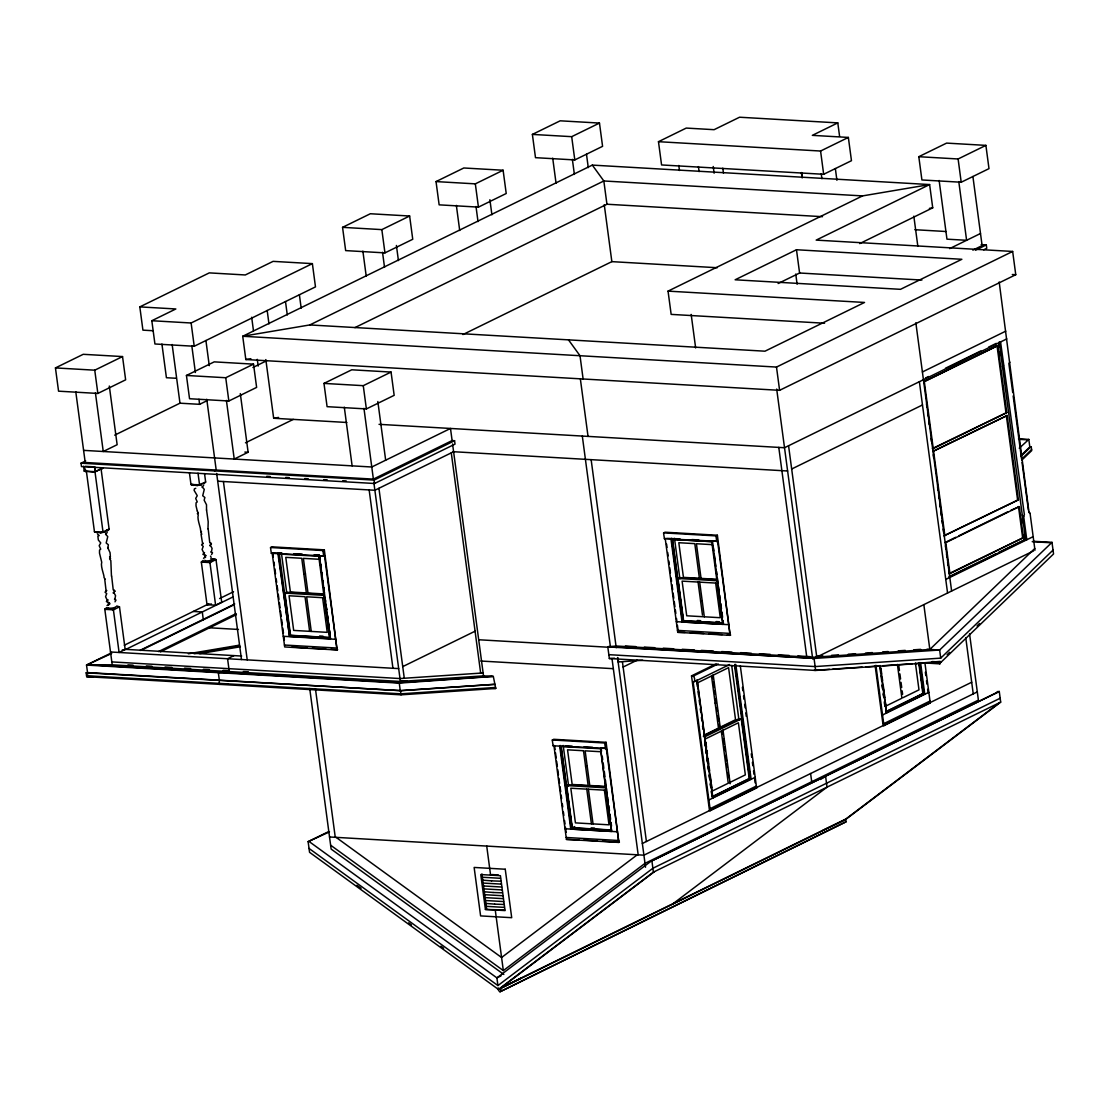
<?xml version="1.0" encoding="UTF-8"?>
<svg xmlns="http://www.w3.org/2000/svg" width="1109" height="1109" viewBox="0 0 1109 1109"><rect width="100%" height="100%" fill="white"/><g stroke="black" fill="none" stroke-linecap="round" stroke-linejoin="round"><path stroke-width="1.5" d="M111.649 576.056L113.215 589.863L114.879 591.18L113.16 592.968L113.825 592.414L115.558 595.699L114.795 599.609M208.173 528.799L209.753 542.606L211.403 543.923L209.684 545.711L210.35 545.157L212.082 548.442L211.32 552.351M86.447 471.699L83.577 466.237L84.215 471.075L95.097 472.268L94.625 466.875L85.157 466.321M337.081 649.985L324.341 549.856L271.941 546.834L270.513 547.666L271.345 553.322L324.535 555.956L337.081 649.985L284.694 646.949L272.149 552.934L281.866 553.183M324.341 549.856L322.913 550.688L323.745 556.344M618.85 842.438L606.11 742.323L553.71 739.301L552.282 740.133L553.114 745.789L606.304 748.423L618.85 842.438L566.449 839.416L553.904 745.4L553.114 745.789M730.138 635.346L717.384 535.231L664.998 532.209L663.57 533.041L664.402 538.697L717.592 541.331L730.138 635.346L677.738 632.324L665.192 538.309L664.402 538.697M606.11 742.323L604.682 743.155L605.514 748.811M717.384 535.231L715.957 536.063L716.788 541.719M999.181 281.977L1029 512.358L1030.067 513.384L1034.974 550.216M1023.801 539.584L1026.795 539.764L1023.69 516.503L1024.369 514.618L1000.54 341.794M107.961 547.915L108.349 544.769L106.187 542.994L107.767 536.617L105.507 534.053M95.277 471.713L103.082 467.887L95.277 471.713L84.215 471.075L86.114 471.755M206.524 510.126L206.51 504.761L204.153 500.201L204.874 497.511L202.711 495.737L204.292 489.36L202.046 486.796M105.812 534.469L107.199 532.362M202.337 487.211L203.723 485.104M197.402 511.041L198.345 513.467M919.278 662.655L939.864 663.847L940.377 663.085L940.155 661.38L915.521 663.529M111.455 576.167L110.831 560.613L109.583 558.825L110.553 558.534L109.597 556.829L110.387 556.76L110.054 552.642L107.628 547.458M207.979 528.91L208.201 521.812L206.537 509.946M710.314 810.665L693.111 681.744C695.967 682.714 694.705 674.217 691.517 675.88L709.497 810.61L710.314 810.665L756.615 787.986L740.327 665.927M1002.481 366.677L1003.52 365.291M1009.883 362.172L1008.857 363.558L1012.725 392.544M104.676 578.732L106.104 591.055M197.97 512.954L197.36 513.633L198.248 514.978C196.806 519.095 201.159 528.799 200.507 530.102L201.505 531.89L200.701 532.098L201.81 534.233L201.076 534.386L202.628 543.798L203.294 543.244L201.561 544.907L203.238 546.363L202.088 549.454L203.862 553.1L204.541 552.545L202.878 554.32L206.066 555.706L204.749 555.138L205.082 557.591L205.636 557.134M498.191 987.856L498.551 990.503L499.993 991.779L846.098 821.755L845.737 819.107L500.769 987.994L501.116 990.656M846.098 821.755L499.993 991.779M107.005 605.583L109.999 603.809M203.529 558.326L204.929 557.092M1019.254 448.216L1028.819 439.414L1029.831 446.996M1021.167 455.258L1029.831 446.927L1031.204 446.705L1031.73 450.573L1021.763 460.166M1020.751 456.492L1030.649 446.969M1021.625 459.168L1031.592 449.575M1033.089 541.261L1051.997 542.356L1053.55 553.973L941.25 662.004L815.656 670.446L609.354 658.538L607.801 646.921L615.994 645.992L812.481 657.332L929.827 649.444L1034.752 548.511M1051.997 542.356L939.642 650.013L814.976 658.399L608.661 646.492M608.827 654.67L815.143 666.564L940.723 658.136L1053.037 550.106M947.1 654.712L949.595 652.314M977.043 625.906L979.538 623.508M107.351 530.961L109.139 529.312L101.016 468.469M203.876 483.704L205.664 482.055L204.541 473.598M112.161 664.388L104.814 609.326L106.589 607.677M107.85 607.843L104.814 609.326L113.409 609.825L115.197 608.176M203.127 560.419L201.339 562.069L207.023 604.724L215.617 605.209L221.703 602.242L216.005 559.588L213.247 558.714M203.904 561.501L201.339 562.069L209.934 562.568L211.722 560.918M109.112 604.391L108.557 604.849L108.225 602.395M115.003 601.827L116.001 600.066L114.463 599.151M211.528 554.569L212.526 552.809L210.987 551.894M637.356 854.734L501.587 957.511L336.082 837.35M330.634 845.21L503.334 970.597L644.994 863.356L978.401 700.126L969.557 633.835M845.737 819.412L1000.692 702.122L999.264 691.462L650.747 861.416L496.901 977.875L497.927 985.568L652.882 868.264L1000.166 698.24M1000.692 702.122L653.395 872.145L498.454 989.436L309.55 852.308L308.136 841.648L328.292 831.778M999.528 702.69L844.587 819.981L499.604 988.881L654.56 871.577M820.327 779.475L825.623 776.466L827.037 787.14L673.246 903.558M995.286 693.472L998.031 691.392M499.604 988.881L521.188 978.096M139.817 306.888L209.282 272.883L245.297 274.963L273.091 261.364L312.378 263.623L315.483 286.884L194.227 346.258L154.927 343.984L151.822 320.723L175.846 308.967L139.817 306.888L142.922 330.149L153.222 330.745M55.45 367.911L83.23 354.312L122.531 356.571L125.636 379.832L97.855 393.445L58.555 391.172L55.45 367.911L94.75 370.184L122.531 356.571M342.556 227.345L370.337 213.746L409.637 216.019L412.742 239.281L384.948 252.88L345.661 250.606L342.556 227.345L381.843 229.618L409.637 216.019M436.031 181.585L463.812 167.986L503.112 170.245L506.217 193.507L478.436 207.12L439.136 204.846L436.031 181.585L475.331 183.858L503.112 170.245M532.389 134.411L560.184 120.812L599.47 123.071L602.575 146.333L574.795 159.932L535.495 157.672L532.389 134.411L571.689 136.67L599.47 123.071M151.822 320.723L191.122 322.996L312.378 263.623M1012.656 251.452L776.494 367.065L242.719 336.263L309.799 324.937L603.837 180.975L862.539 195.905L929.619 184.565L592.317 165.102L242.719 336.263L245.824 359.524L779.599 390.326L1015.761 274.713L1012.656 251.452L816.169 240.112L929.619 184.565L932.724 207.827L859.683 243.592M837.794 122.891L812.329 135.353L848.357 137.433L851.462 160.694L823.668 174.293L661.574 164.95L658.469 141.689L686.249 128.076L714.085 129.684L739.564 117.221L837.794 122.891L839.568 136.185M186.437 375.466L214.217 361.867L253.517 364.14L256.623 387.401L228.842 401.001L189.542 398.727L186.437 375.466L225.737 377.739L253.517 364.14M114.671 435.158L179.908 403.219M252.907 367.481L266.881 360.633M354.908 327.626L606.942 204.236L822.518 216.685M172.145 344.511L179.977 403.191L199.62 404.328L207.341 400.543M75.772 391.685L85.213 462.481L373.386 479.116L452.112 440.578L454.565 440.717L455.023 444.113L374.565 483.496L81.484 466.584L81.026 463.202L85.684 460.914M323.98 383.409L351.761 369.796L391.061 372.069L394.166 395.331L366.372 408.93L327.086 406.67L323.98 383.409L363.267 385.669L391.061 372.069M658.469 141.689L820.577 151.032L848.357 137.433M462.938 334.544L611.849 261.641L717.246 267.726M245.463 442.81L293.303 419.396M240.306 393.584L248.125 452.264L234.235 459.057L226.402 400.391M214.467 470.895L216.2 470.05L206.759 399.254M100.503 532.861L109.139 529.312L106.575 529.88M197.028 485.603L205.664 482.055M918.806 156.702L946.601 143.103L985.887 145.376L988.992 168.637L961.212 182.236L921.912 179.963L918.806 156.702L958.107 158.975L985.887 145.376M824.555 323.232L671.153 314.388L668.048 291.126L862.539 195.905M796.484 249.747L735.128 279.787L900.508 289.324L961.863 259.284L796.484 249.747L799.589 273.008L778.116 283.516M81.026 463.202L374.107 480.1L454.565 440.717M113.409 609.825L119.481 606.845L125.178 649.5L119.093 652.466L113.409 609.825L110.65 608.938M207.175 561.681L209.934 562.568L216.005 559.588L212.568 559.393M453.595 451.723L374.884 490.261L217.697 481.195M271.345 553.322L272.149 552.934M124.291 645.216L208.755 603.864M219.61 598.555L233.542 591.735M111.371 652.91L86.53 665.067L87.736 674.175M111.704 653.423L86.53 665.067L399.268 683.116L493.325 676.435L495.751 688.467L401.042 694.83L86.696 676.684L86.169 672.816L87.528 672.581L401.084 690.671L495.196 684.35M122.24 649.999L125.871 649.375L233.25 596.808M281.797 553.211L278.387 553.017L289.504 636.372L330.51 638.701L319.392 555.346L319.836 558.742M949.637 248.61L980.508 233.5M140.025 650.359L234.72 603.989M140.649 650.512L233.791 604.904M972.856 250.149L982.117 245.616L972.898 176.497M975.476 250.204L986.317 244.909L986.76 248.291L983.669 249.816M158.504 651.579L236.134 613.582M160.292 651.912L236.369 614.663M329.179 632.49L329.844 637.55L290.558 635.277L284.93 593.121L286.663 592.261L324.258 594.438M233.944 655.613L227.567 658.732L229.438 672.692M289.574 636.344L277.874 553.266M219.332 680.191L219.291 684.336L227.9 683.768M922.397 371.972L1005.752 331.161M925.474 378.03L928.552 376.519M945.492 368.23L980.897 350.901M988.59 347.131L996.284 343.36M1006.778 338.91L784.52 447.731L379.028 424.331M997.837 345.703L924.324 381.69L933.251 448.591L932.433 448.535L1006.764 412.603L997.837 345.703L997.019 345.661L925.045 380.9L997.019 345.675L1005.946 412.548M791.674 469.01L922.48 404.965M402.733 666.62L475.082 631.201M666.62 538.392L680.025 538.849M672.373 539.404L711.742 541.636L722.541 623.092L683.241 620.818L672.373 539.404L711.742 541.636M86.169 672.816L401.084 690.671M670.917 538.641L682.049 621.997L722.985 624.353L712.435 540.721M933.251 448.591L1006.764 412.603M1007.152 415.501L932.821 451.446L1007.152 415.501L1018.395 499.826L944.078 535.772L1018.395 499.826M683.601 620.652L677.973 578.482L679.72 577.637L717.301 579.799M677.738 632.324L685.071 632.435M623.119 667.036L637.065 660.202M308.136 841.648L329.512 831.847M944.979 542.564L955.695 537.311M958.758 535.813L1007.762 511.817M1010.826 510.32L1019.31 506.619L1023.441 537.629L949.928 573.616L949.11 573.575L948.68 570.303M1019.31 506.619L945.797 542.606L949.928 573.616M691.517 675.88L716.206 663.792M693.458 675.991L718.161 663.903M561.099 746.496L600.468 748.727L611.253 830.184L571.953 827.924L561.099 746.496L572.036 827.882L574.725 826.565M694.234 681.813L729.57 664.541M697.048 683.075L728.585 667.632L735.544 719.727L719.63 727.518L719.186 724.191M949.11 573.575L1023.441 537.629M949.304 576.583L995.494 553.959M998.571 552.462L1024.758 539.639M948.583 577.387L1025.575 539.695L999.181 341.96M945.769 579.439L1033.158 536.645M715.139 703.12L716.289 702.552L715.846 699.169M814.061 658.372L1033.63 550.882M607.801 646.921L814.976 658.399M611.613 830.003L572.313 827.744L566.699 785.574L568.432 784.728L606.013 786.905M703.993 735.17L718.466 728.086L711.521 675.991M703.3 736.182L738.802 718.798L741.256 718.951L749.213 778.56L712.158 796.692M704.215 737.083L741.256 718.951M705.393 738.927L738.386 722.777L745.345 774.872L729.417 782.663M606.304 748.423L600.579 748.09L611.697 831.445L570.761 829.088L559.643 745.733M724.648 756.088L725.799 755.52L726.478 760.608M566.449 839.416L578.856 839.818M712.352 791.022L728.266 783.231L721.307 731.136M903.073 697.644L918.987 689.853L915.396 662.974M885.814 711.673L922.854 693.541L918.765 662.891M734.546 665.691L749.712 778.587L712.671 796.719M919.25 662.78L923.367 693.569L886.313 711.701L880.061 665.525M712.117 797.967L750.433 779.267L735.101 664.443M485.423 909.449L505.08 910.586L500.422 875.694L480.765 874.557L485.423 909.449L504.595 909.921M708.887 799.991L755.187 777.326M882.528 714.986L928.843 692.307M710.051 808.724L756.352 786.045M883.693 723.706L930.007 701.04M642.347 843.478L971.692 682.243M875.167 665.913L883.138 725.605L883.956 725.646L930.257 702.981L924.948 663.182M977.306 691.891L643.913 855.178L329.525 836.976M650.747 861.416L999.264 691.462M501.074 975.837L496.901 977.875L309.356 841.717M822.85 830.405L844.587 819.981M106.117 590.82L106.769 590.501L105.036 592.164L106.714 593.62L105.563 596.711L107.337 600.357L108.017 599.803L106.353 601.577L109.541 602.963L108.654 602.894M618.129 661.976L642.679 660.257M104.814 609.326L107.379 608.758M929.37 208.395L932.724 207.827M245.824 359.524L250.856 358.678M265.827 359.579L273.66 418.259L278.595 417.428M207.023 604.724L211.431 603.975M188.391 653.783L239.267 645.188M194.089 653.714L239.877 645.979M199.717 653.645L240.417 646.769M192.966 484.342L190.984 484.536L189.417 472.697M193.742 485.409L190.984 484.536L201.561 484.827M86.35 470.951L94.459 531.793L105.036 532.084M214.037 559.782L216.005 559.588M117.512 607.039L119.481 606.845L116.722 605.971M229.286 671.569L218.334 672.678L219.346 680.261M609.354 658.538L614.511 658.192M483.122 672.955L400.002 678.542L111.829 661.907M400.127 682.687L88.623 664.721L112.217 664.818L400.391 681.453L483.51 675.866L493.325 676.435M398.907 682.617L492.105 676.351M816.072 656.376L822.795 655.932M831.584 655.336L838.446 654.878M848.26 654.213L855.566 653.728M865.491 653.062L872.395 652.591M882.736 651.898L888.115 651.538M898.235 650.858L905.249 650.387M913.747 649.819L920.664 649.347M494.378 684.308L400.266 690.63L399.268 683.116M495.612 687.469L400.903 693.832L86.557 675.728M814.02 670.349L829.504 669.309M832.942 669.074L862.192 667.119M865.63 666.883L879.395 665.954M882.833 665.733L912.083 663.764M86.696 676.684L93.613 676.726M500.45 878.3L482.526 877.261M491.509 880.865L500.838 881.211M501.226 884.109L483.302 883.083M501.615 887.02L483.69 885.994M502.003 889.931L484.078 888.891M493.061 892.495L502.391 892.842M502.779 895.739L484.855 894.713M503.167 898.65L485.243 897.625M503.555 901.562L485.631 900.522M494.614 904.126L503.943 904.473M504.332 907.384L486.407 906.344M914.87 229.715L945.949 231.504M981.16 244.604L986.317 244.909M1012.309 274.519L1015.761 274.713M799.589 273.008L921.898 280.064M668.048 291.126L864.535 302.452L764.974 351.193L309.799 324.937M176.248 378.28L166.419 377.725L161.928 344.053M1018.492 438.817L1028.819 439.414M1019.351 439.344L1027.96 439.843M273.66 418.259L346.854 422.474M452.888 451.682L787.626 470.992M244.853 452.07L248.125 452.264M83.605 450.365L371.778 467L450.49 428.462L452.112 440.578M266.756 476.329L270.208 476.523M285.748 477.424L289.199 477.619M304.753 478.52L308.205 478.714M323.759 479.615L327.21 479.823M342.75 480.71L346.202 480.918M1032.216 541.691L1051.124 542.772M663.626 532.875L716.012 535.897M691.891 539.57L698.795 539.931M711.853 540.998L717.592 541.331M712.394 544.658L696.424 543.743L701.054 578.385M270.568 547.513L322.969 550.535M295.507 553.973L302.327 554.361M314.263 555.054L319.392 555.346L319.988 560.489M293.733 553.904L302.258 554.403M314.194 555.082L319.309 555.387M318.81 555.637L324.535 555.956M717.01 579.314L683.449 577.373L678.819 542.717L694.788 543.646L699.405 578.288M677.973 578.482L717.273 580.756M319.337 559.296L303.381 558.368L307.997 593.024M303.811 573.783L305.446 573.88M700.611 601.189L702.26 601.286M323.967 593.939L290.392 591.998L285.775 557.356L301.745 558.271L306.361 592.927M284.93 593.121L324.23 595.381L327.599 620.68M697.298 620.486L700.722 620.68M716.095 621.567L719.505 621.761M722.902 622.911L683.31 620.79L672.456 539.376M676.31 621.664L728.71 624.686M677.474 630.383L729.874 633.405M690.145 632.726L703.674 633.502M708.734 633.793L722.264 634.57M727.324 634.875L730.706 635.069M926.958 649.292L939.642 650.013L940.723 658.136M193.271 611.447L202.282 611.974L203.307 619.723M939.614 661.907L941.25 662.004M932.128 661.56L939.004 661.948L939.864 663.847M625.434 646.006L635.79 646.602M644.343 647.101L654.754 647.698M663.237 648.183L673.704 648.793M682.146 649.278L694.386 649.985M701.29 650.387L713.35 651.08M721.668 651.565L731.982 652.161M740.576 652.647L751.264 653.27M759.471 653.742L770.228 654.365M778.379 654.837L789.178 655.461M797.801 655.96L809.861 656.653M478.686 639.754L608.786 647.268M207.757 627.68L238.463 629.455M319.628 635.998L323.038 636.206M283.266 636.289L335.667 639.311M284.431 645.022L336.831 648.044M292.027 647.06L307.235 647.933M312.308 648.238L325.824 649.015M330.898 649.306L337.663 649.694M480.821 661.033L613.346 668.685M697.048 680.399L712.338 795.001M923.367 693.569L919.153 662.78M923.963 694.248L924.781 694.303L920.678 663.445M125.871 649.375L241.665 656.057M110.498 651.981L398.672 668.602M929.439 702.926L930.257 702.981M127.937 664.887L133.094 665.178M146.291 665.941L151.961 666.273M165.061 667.022L171.881 667.424M184.551 668.159L190.637 668.505M203.418 669.24L209.407 669.586M223.048 670.377L229.175 670.723M243.37 671.541L248.374 671.832M401.375 680.663L407.114 680.995M490.608 688.162L495.751 688.467M552.337 739.98L604.738 743.002M565.257 745.775L572.161 746.135M584.027 746.87L592.622 747.314M601.106 751.75L585.136 750.835L589.766 785.491L605.722 786.406M585.58 766.25L587.216 766.347M755.797 787.944L756.615 787.986M566.699 785.574L605.985 787.847M591.139 827.882L594.563 828.076M565.036 828.756L617.422 831.778M566.2 837.475L618.586 840.511M583.93 840.109L597.46 840.899M602.52 841.19L619.432 842.161M491.758 874.557L498.301 874.932M482.914 880.172L491.537 880.865M484.467 891.802L493.089 892.495M486.019 903.433L494.642 904.126M94.459 531.793L97.218 532.667M210.516 556.15L211.154 557.467M503.846 974.464L331.147 849.092L309.716 688.509M309.037 848.427L497.927 985.568M356.876 885.259L361.077 888.309M408.653 922.84L411.453 924.878M440.827 946.199L443.628 948.237M97.467 533.997L99.228 535.592L97.869 536.091L98.327 540L100.739 542.939L99.172 545.697L100.711 549.149L99.547 550.078L99.491 553.072L101.723 562.235C100.281 566.352 104.634 576.056 103.983 577.359L104.981 579.148M197.305 511.124L196.016 505.815L196.071 502.821L197.236 501.892L195.697 498.44L197.263 495.681L194.117 490.386L194.394 488.833L195.752 488.334M1028.639 511.859L1030.067 513.384M1022.276 514.978L1023.69 516.503M592.317 165.102L603.837 180.975L606.942 204.236M568.501 339.867L580.007 355.726L583.112 378.987M210.571 542.758L211.403 543.923M114.047 590.016L114.879 591.18M1013.169 395.955L1021.583 459.015M1022.041 462.425L1028.417 510.154M998.599 343.624L999.057 347.034M999.736 352.149L1000.193 355.545M1022.027 519.192L1022.47 522.602M1024.064 534.524L1024.522 537.934M1006.334 415.459L1017.577 499.785M1018.492 506.563L1022.623 537.588M958.107 158.975L961.212 182.236M958.786 181.613L966.604 240.293L946.961 239.17L939.129 180.49M913.83 216.172L917.85 246.35M965.759 637.772L973.245 693.874M933.639 451.502L944.896 535.827M915.84 322.774L951.619 591.014M926.486 403.953L926.944 407.377M927.623 412.534L928.081 415.958M928.774 421.101L929.231 424.525M931.061 438.249L931.518 441.673M933.265 454.815L933.723 458.197M937.549 486.865L937.992 490.233M938.671 495.293L939.129 498.676M939.794 503.736L940.252 507.104M940.917 512.164L941.375 515.533M942.054 520.592L942.498 523.975M943.177 529.035L943.62 532.403M945.409 545.822L945.852 549.094M946.504 553.987L946.934 557.245M947.585 562.152L948.029 565.41M919.375 381.704L947.571 593.01M923.839 604.627L929.827 649.444M925.35 672.234L925.807 675.644M926.486 680.76L926.944 684.17M927.623 689.285L928.081 692.695M919.846 663.404L924.074 694.262L885.772 712.948L886.59 713.004L880.407 666.731M835.354 168.554L836.921 180.296M898.775 665.525L899.441 670.515M899.898 673.898L900.577 678.985M901.035 682.382L901.714 687.469M902.158 690.865L902.615 694.262M897.403 664.416L901.908 698.213L885.994 706.003L885.536 702.649M820.577 151.032L823.668 174.293M821.242 173.683L821.908 178.715M881.059 669.032L881.724 674.078M882.182 677.447L882.625 680.801M883.305 685.847L883.97 690.879M884.428 694.248L884.871 697.603M879.894 667.396L880.574 672.511M881.031 675.908L881.71 681.023M882.168 684.433L882.847 689.535M883.305 692.945L883.818 697.533L883.249 694.095M884.441 701.456L885.121 706.572M882.112 685.528L882.57 688.966M884.4 702.676L884.857 706.1M875.902 665.289L883.956 725.646M801.599 172.547L802.264 177.579M801.405 172.713L802.084 177.787M795.749 274.034L797.108 284.209M788.568 445.749L816.765 657.041M776.494 367.065L779.599 390.326M814.103 658.815L815.656 670.446M776.688 389.051L812.703 659.037M778.781 447.398L806.756 656.985M810.596 773.5L811.705 781.734M722.805 168.18L723.484 173.24M713.226 166.502L714.127 173.212M698.434 166.6L699.114 171.632M678.791 165.463L679.47 170.495M742.378 687.317L742.822 690.727M743.515 695.856L743.959 699.266M744.652 704.381L745.109 707.792M745.789 712.907L746.246 716.317M751.25 753.829L751.708 757.239M752.387 762.354L752.845 765.764M753.524 770.894L753.981 774.304M754.661 779.419L755.118 782.829M691.17 314.429L695.648 347.963M735.821 664.485L751.14 779.308L750.322 779.267L735.004 664.443M731.69 665.511L738.954 720.004M713.115 545.822L713.725 550.951M714.251 554.32L715.762 566.269M716.525 571.329L716.899 574.767M717.426 578.136L718.036 583.279M718.563 586.647L719.173 591.79M719.699 595.145L720.309 600.288M720.836 603.656L721.446 608.799M721.973 612.168L722.583 617.297M723.11 620.666L723.484 624.104M722.985 729.958L730.166 783.744M722.472 730.568L722.916 733.895M723.581 738.885L724.246 743.876M724.69 747.203L725.134 750.53M726.936 764.004L727.379 767.4M728.059 772.488L728.738 777.575M713.226 675.048L720.406 728.835M712.671 675.423L713.129 678.805M713.586 682.201L714.265 687.289M714.709 690.685L715.166 694.082M716.955 707.556L717.412 710.883M718.077 715.873L718.743 720.864M699.696 582.142L704.326 616.798M698.06 582.059L702.482 615.148M705.837 742.281L706.516 747.327M706.96 750.696L707.417 754.051M708.083 759.097L708.762 764.129M709.206 767.497L709.649 770.852M710.328 775.898L710.994 780.944M711.451 784.299L711.895 787.667M697.159 679.762L712.935 798.009M704.659 740.493L705.352 745.595M705.795 749.005L706.475 754.106M706.932 757.516L707.611 762.632M708.069 766.028L708.526 769.438M709.206 774.553L709.885 779.655M710.342 783.065L710.8 786.475M711.479 791.576L711.936 794.987M696.909 683.144L697.367 686.582M698.046 691.725L698.504 695.149M699.197 700.292L699.654 703.716M700.236 708.845L700.791 712.283M701.373 717.426L701.928 720.85M702.524 725.993L703.078 729.417M704.672 741.422L705.366 746.565M705.823 749.989L706.281 753.413M706.96 758.556L707.417 761.98M707.999 767.123L708.568 770.547M709.15 775.69L709.705 779.114M710.287 784.257L710.855 787.695M711.313 791.119L711.992 796.262M674.48 538.378L679.872 578.856M671.5 538.35L682.548 621.747M666.578 544.048L667.022 547.43M667.701 552.518L668.159 555.9M668.838 560.974L669.282 564.356M669.739 567.739L670.418 572.812M671.097 577.9L671.541 581.282M671.999 584.665L672.678 589.738M673.121 593.121L673.801 598.195M674.258 601.577L674.924 606.665M675.381 610.047L675.838 613.429M676.504 618.503L676.961 621.886M677.419 625.268L678.084 630.342M604.253 204.638L611.849 261.641M586.481 154.193L588.269 167.611M571.689 136.67L574.795 159.932M572.369 159.322L574.379 174.418M651.981 861.485L653.395 872.145M622.468 662.115L646.408 841.495M552.712 158.185L556.066 183.332M618.004 658.011L618.531 661.879M580.423 379.389L588.033 436.392M591.139 459.653L616.23 647.698M617.533 657.54L645.521 867.224M582.308 436.059L610.491 647.365M612.029 658.843L638.174 854.789M601.147 747.813L601.535 751.25M602.284 756.324L602.672 759.762M603.199 763.117L603.809 768.26M604.336 771.628L604.932 776.771M605.459 780.14L606.068 785.269M606.595 788.638L607.205 793.781M607.732 797.149L608.342 802.278M608.869 805.647L609.479 810.79M610.005 814.158L610.615 819.301M611.142 822.656L611.516 826.094M588.422 789.248L593.038 823.89M586.772 789.151L591.402 823.793M563.192 745.47L568.598 785.948M489.887 199.703L491.911 214.786M560.211 745.456L571.274 828.839M554.611 746.066L555.068 749.462M555.512 752.845L556.191 757.918M556.649 761.301L557.328 766.374M557.772 769.757L558.451 774.844M558.908 778.227L559.588 783.301M560.031 786.683L560.71 791.757M561.168 795.139L561.611 798.522M562.291 803.609L562.748 806.992M563.414 812.065L563.871 815.448M564.55 820.521L564.994 823.904M565.451 827.286L566.131 832.374M475.331 183.858L478.436 207.12M475.997 206.496L478.007 221.592M456.353 205.373L459.708 230.52M452.569 443.974L483.51 675.866M451.28 452.86L480.668 673.121M486.699 845.931L490.594 875.126M495.252 910.018L503.334 970.597M481.93 873.989L486.588 908.881M396.412 245.463L398.422 260.56M381.843 229.618L384.948 252.88M382.522 252.27L384.532 267.352M362.879 251.133L366.233 276.28M377.836 401.513L385.669 460.193M378.931 488.279L404.286 678.251M363.267 385.669L366.372 408.93M374.107 480.1L374.565 483.496M363.946 408.32L373.386 479.116M373.844 482.512L400.391 681.453M400.515 690.949L401.042 694.83M369.145 489.928L392.946 668.27M344.303 407.183L352.121 465.863M299.388 294.758L301.177 308.163M285.498 301.551L287.286 314.97M320.515 563.857L320.972 567.254M322.109 575.765L321.652 572.355L322.262 577.498M322.788 580.866L323.246 584.263L322.719 580.894M323.703 587.673L324.382 592.774L323.62 587.701M325.062 597.876L325.519 601.272M327.1 613.18L327.779 618.295M329.373 630.203L329.83 633.599M320.446 563.885L321.125 568.986M324.992 597.917L325.436 601.314M327.03 613.222L327.709 618.323M329.304 630.231L329.983 635.332M328.056 624.048L328.721 629.108M311.269 631.423L306.652 596.781L322.608 597.696L327.238 632.352L293.677 630.411L289.047 595.769L305.017 596.684L309.633 631.34M267.186 310.478L268.974 323.897M315.441 688.772L335.265 837.309M251.674 317.243L253.462 330.718M257.288 359.33L258.189 366.067M281.644 554.694L286.829 593.481M272.842 553.613L273.299 556.995M273.978 562.069L274.436 565.451M274.88 568.834L275.559 573.908M276.238 578.995L276.682 582.377M277.139 585.76L277.818 590.834M278.262 594.216L278.941 599.29M279.399 602.672L280.078 607.76M280.522 611.142L281.201 616.216M281.658 619.598L282.338 624.672M282.781 628.054L283.46 633.128M283.918 636.524L284.361 639.907M225.737 377.739L228.842 401.001M205.914 340.518L209.268 365.665M223.422 481.528L247.224 659.869M216.657 473.432L241.485 659.536M191.122 322.996L194.227 346.258M191.788 345.648L195.378 372.472M198.955 399.295L199.62 404.328M198.012 473.196L199.592 485.021M209.934 562.568L215.617 605.209M109.306 386.029L117.138 444.709L103.248 451.502L95.416 392.822M94.75 370.184L97.855 393.445M94.944 471.45L103.054 532.278M94.625 466.875L95.097 472.268M105.923 531.142A4.048 1.026 -7.6 0 1 101.571 532.625A4.048 1.026 -7.6 0 1 97.939 531.946M115.766 606.748A3.784 0.957 -7.6 0 1 112.661 607.995A3.784 0.957 -7.6 0 1 108.599 607.954M201.741 484.481A4.048 1.026 -7.6 0 1 194.824 485.174M210.71 558.797A3.784 0.957 -7.6 0 1 210.114 560.544A3.784 0.957 -7.6 0 1 204.805 560.239M103.082 467.887L101.113 469.218L103.082 467.887M279.399 554.001L290.198 635.457L329.567 637.689L318.699 556.274L279.329 554.043M715.665 583.071L682.104 581.13L686.721 615.786L720.282 617.713L715.665 583.071M583.5 750.738L567.545 749.823L572.161 784.465L588.13 785.394L583.5 750.738M604.377 790.163L570.816 788.222L575.432 822.878L609.007 824.819L604.377 790.163M505.247 869.234L474.139 867.446L480.599 915.909L511.706 917.697L505.247 869.234M326.656 609.784L325.963 604.682L326.573 609.825M328.916 626.793L328.236 621.692L328.846 626.835"/></g></svg>
